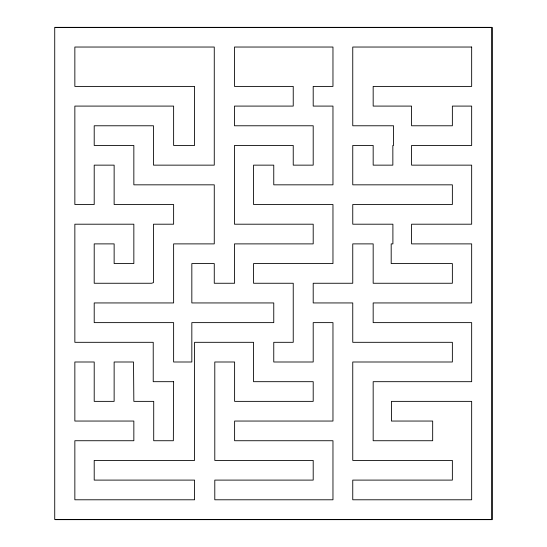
<?xml version="1.0" encoding="UTF-8"?>
<svg xmlns="http://www.w3.org/2000/svg" width="547" height="547" viewBox="0 0 547 547"><rect width="100%" height="100%" fill="white"/><g stroke="black" fill="none" stroke-linecap="round" stroke-linejoin="round"><path stroke-width="0.82" d="M55.268 27.528L492.273 27.528L492.273 519.65L55.268 519.65M173.625 381.683L173.351 440.732L153.714 440.732L153.714 401.368L133.844 401.368L133.516 361.998L114.138 361.998L114.138 401.368L94.207 401.368L94.207 361.998L74.85 361.998L74.85 421.046L133.844 421.046L133.844 440.732L74.85 440.732L74.85 499.787L194.582 499.787L194.582 480.102L94.207 480.102L94.207 460.417L194.582 460.417L194.582 342.313L253.548 342.313L253.548 381.683L313.199 381.683L313.199 401.368L234.615 401.368L234.615 361.998L214.793 361.998L214.793 460.417L313.199 460.417L313.199 480.102L214.793 480.102L214.793 499.787L332.966 499.787L332.966 440.732L234.615 440.732L234.615 421.046L332.966 421.046L332.966 322.627L313.199 322.627L313.199 361.998L273.76 361.998L273.76 342.313L293.233 342.313L293.233 283.257L253.548 283.257L253.548 263.572L332.966 263.572L332.966 204.516L253.548 204.516L253.548 165.146L273.76 165.146L273.76 184.831L332.966 184.831L332.966 106.091L313.199 106.091L313.199 86.405L332.966 86.405L332.966 47.035L234.478 47.035L234.478 86.405L293.233 86.405L293.233 106.091L234.478 106.091L234.478 125.776L313.199 125.776L313.199 165.146L293.233 165.146L293.233 145.461L234.478 145.461L234.478 224.202L313.199 224.202L313.199 243.887L234.478 243.887L234.615 283.257L214.267 283.257L214.267 263.572L191.833 263.572L191.833 302.942L273.76 302.942L273.76 322.627L191.833 322.627L191.833 361.998L173.625 361.998L173.625 322.627L94.207 322.627L94.207 302.942L173.625 302.942L173.625 243.887L214.267 243.887L214.267 184.831L133.844 184.831L133.844 145.461L94.207 145.461L94.207 125.776L153.481 125.776L153.481 165.146L214.267 165.146L214.267 47.035L74.85 47.035L74.85 86.405L194.582 86.405L194.582 145.461L173.625 145.461L173.625 106.091L74.85 106.091L74.85 204.516L94.207 204.516L94.207 165.146L114.138 165.146L114.138 204.516L173.625 204.516L173.625 224.202L153.481 224.202L153.481 282.621L151.628 283.257L94.207 283.257L94.207 243.887L114.138 243.887L114.138 263.551L133.844 263.551L133.844 224.202L74.85 224.202L74.85 342.313L153.222 342.313L153.222 381.683L173.625 381.683M491.732 27.35L54.727 27.35L54.727 519.472L491.732 519.472L491.732 27.35M471.664 47.035L352.753 47.035L352.753 125.776L393.553 125.776L393.553 145.461L392.849 145.461L392.849 165.146L373.17 165.146L373.17 145.461L352.753 145.461L352.753 184.831L452.362 184.831L452.362 204.516L352.753 204.516L352.753 224.202L392.903 224.202L392.903 243.887L391.187 243.887L391.187 263.572L452.362 263.572L452.362 283.257L373.17 283.257L373.17 243.887L352.753 243.887L352.753 283.257L313.199 283.257L313.199 302.942L352.753 302.942L352.753 342.313L452.362 342.313L452.362 361.998L352.753 361.998L352.753 460.417L452.362 460.417L452.362 480.102L352.753 480.102L352.753 499.787L471.664 499.787L471.664 401.368L391.413 401.368L391.413 421.046L432.677 421.046L432.677 440.732L373.17 440.732L373.17 381.683L471.664 381.683L471.664 322.627L373.17 322.627L373.17 302.942L471.664 302.942L471.664 243.887L411.576 243.887L411.576 224.202L471.664 224.202L471.664 165.146L411.576 165.146L411.576 145.461L471.664 145.461L471.664 106.091L452.362 106.091L452.362 125.776L411.576 125.776L411.576 106.091L373.17 106.091L373.17 86.405L471.664 86.405L471.664 47.035"/></g></svg>
